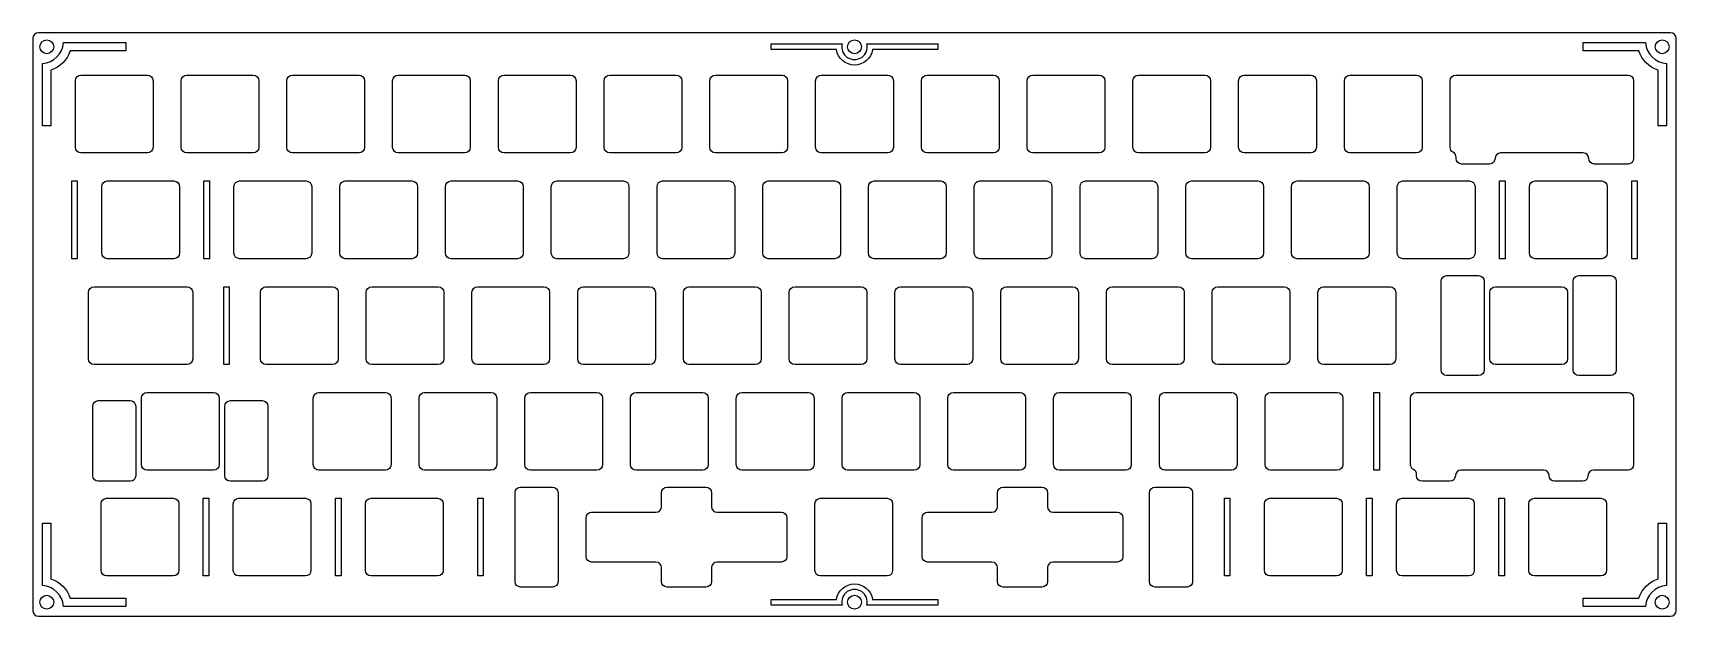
# Model space of a CAD drawing. Header units: millimetres. Extents: x -1 to 295, y -105 to 0.
import ezdxf

# ---------------------------------------------------------------- set-up
doc = ezdxf.new("R2010")
doc.units = ezdxf.units.MM

msp = doc.modelspace()

# ---------------------------------------------------------------- linework, layer by layer
for points in [[(295, -1, 0.414213562), (294, 0), (0, 0, 0.414213562), (-1, -1), (-1, -104.056, 0.414213562), (0, -105.056), (294, -105.056, 0.414213562), (295, -104.056)], [(2.25, -6.724), (2.25, -16.75), (0.75, -16.75), (0.75, -5.5, 0.37908951), (4.5, -1.75), (15.75, -1.75), (15.75, -3.25), (5.724, -3.25, -0.235725863)], [(162, -3), (150.25, -3, -0.857918957), (143.75, -3), (132, -3), (132, -2), (144.75, -2, 1.246616051), (149.25, -2), (162, -2)], [(288.276, -3.25), (278.25, -3.25), (278.25, -1.75), (289.5, -1.75, 0.37908951), (293.25, -5.5), (293.25, -16.75), (291.75, -16.75), (291.75, -6.724, -0.235725863)], [(6.65, -20.6233), (6.65, -8.624, -0.414213562), (7.65, -7.624), (19.6493, -7.624, -0.414213562), (20.6493, -8.624), (20.6493, -20.6233, -0.414213562), (19.6493, -21.6233), (7.65, -21.6233, -0.414213562)], [(25.6998, -20.6233), (25.6998, -8.624, -0.414213562), (26.6998, -7.624), (38.6991, -7.624, -0.414213562), (39.6991, -8.624), (39.6991, -20.6233, -0.414213562), (38.6991, -21.6233), (26.6998, -21.6233, -0.414213562)], [(44.7496, -20.6233), (44.7496, -8.624, -0.414213562), (45.7496, -7.624), (57.7489, -7.624, -0.414213562), (58.7489, -8.624), (58.7489, -20.6233, -0.414213562), (57.7489, -21.6233), (45.7496, -21.6233, -0.414213562)], [(63.7994, -20.6233), (63.7994, -8.624, -0.414213562), (64.7994, -7.624), (76.7987, -7.624, -0.414213562), (77.7987, -8.624), (77.7987, -20.6233, -0.414213562), (76.7987, -21.6233), (64.7994, -21.6233, -0.414213562)], [(82.8492, -20.6233), (82.8492, -8.624, -0.414213562), (83.8492, -7.624), (95.8485, -7.624, -0.414213562), (96.8485, -8.624), (96.8485, -20.6233, -0.414213562), (95.8485, -21.6233), (83.8492, -21.6233, -0.414213562)], [(101.899, -20.6233), (101.899, -8.624, -0.414213562), (102.899, -7.624), (114.8983, -7.624, -0.414213562), (115.8983, -8.624), (115.8983, -20.6233, -0.414213562), (114.8983, -21.6233), (102.899, -21.6233, -0.414213562)], [(120.9488, -20.6233), (120.9488, -8.624, -0.414213562), (121.9488, -7.624), (133.9481, -7.624, -0.414213562), (134.9481, -8.624), (134.9481, -20.6233, -0.414213562), (133.9481, -21.6233), (121.9488, -21.6233, -0.414213562)], [(139.9986, -20.6233), (139.9986, -8.624, -0.414213562), (140.9986, -7.624), (152.9979, -7.624, -0.414213562), (153.9979, -8.624), (153.9979, -20.6233, -0.414213562), (152.9979, -21.6233), (140.9986, -21.6233, -0.414213562)], [(159.0484, -20.6233), (159.0484, -8.624, -0.414213562), (160.0484, -7.624), (172.0477, -7.624, -0.414213562), (173.0477, -8.624), (173.0477, -20.6233, -0.414213562), (172.0477, -21.6233), (160.0484, -21.6233, -0.414213562)], [(178.0982, -20.6233), (178.0982, -8.624, -0.414213562), (179.0982, -7.624), (191.0975, -7.624, -0.414213562), (192.0975, -8.624), (192.0975, -20.6233, -0.414213562), (191.0975, -21.6233), (179.0982, -21.6233, -0.414213562)], [(197.148, -20.6233), (197.148, -8.624, -0.414213562), (198.148, -7.624), (210.1473, -7.624, -0.414213562), (211.1473, -8.624), (211.1473, -20.6233, -0.414213562), (210.1473, -21.6233), (198.148, -21.6233, -0.414213562)], [(216.1978, -20.6233), (216.1978, -8.624, -0.414213562), (217.1978, -7.624), (229.1971, -7.624, -0.414213562), (230.1971, -8.624), (230.1971, -20.6233, -0.414213562), (229.1971, -21.6233), (217.1978, -21.6233, -0.414213562)], [(235.2476, -20.6233), (235.2476, -8.624, -0.414213562), (236.2476, -7.624), (248.2469, -7.624, -0.414213562), (249.2469, -8.624), (249.2469, -20.6233, -0.414213562), (248.2469, -21.6233), (236.2476, -21.6233, -0.414213562)], [(279.2599, -22.6233, 0.414213562), (278.2599, -21.6233), (263.3839, -21.6233, 0.414213562), (262.3839, -22.6233, -0.414213562), (261.3839, -23.6233), (256.3839, -23.6233, -0.414213562), (255.3839, -22.6233), (255.3839, -22.40239, 0.281162513), (254.84075, -21.51284, -0.281162513), (254.2976, -20.6233), (254.2976, -8.624, -0.414213562), (255.2976, -7.624), (286.3475, -7.624, -0.414213562), (287.3475, -8.624), (287.3475, -22.6233, -0.414213562), (286.3475, -23.6233), (280.2599, -23.6233, -0.414213562)], [(11.4125, -39.6733), (11.4125, -27.674, -0.414213562), (12.4125, -26.674), (24.4118, -26.674, -0.414213562), (25.4118, -27.674), (25.4118, -39.6733, -0.414213562), (24.4118, -40.6733), (12.4125, -40.6733, -0.414213562)], [(35.2248, -39.6733), (35.2248, -27.674, -0.414213562), (36.2248, -26.674), (48.2241, -26.674, -0.414213562), (49.2241, -27.674), (49.2241, -39.6733, -0.414213562), (48.2241, -40.6733), (36.2248, -40.6733, -0.414213562)], [(68.2741, -27.674), (68.2741, -39.6733, -0.414213562), (67.2741, -40.6733), (55.2748, -40.6733, -0.414213562), (54.2748, -39.6733), (54.2748, -27.674, -0.414213562), (55.2748, -26.674), (67.2741, -26.674, -0.414213562)], [(87.3241, -27.674), (87.3241, -39.6733, -0.414213562), (86.3241, -40.6733), (74.3248, -40.6733, -0.414213562), (73.3248, -39.6733), (73.3248, -27.674, -0.414213562), (74.3248, -26.674), (86.3241, -26.674, -0.414213562)], [(106.3741, -27.674), (106.3741, -39.6733, -0.414213562), (105.3741, -40.6733), (93.3748, -40.6733, -0.414213562), (92.3748, -39.6733), (92.3748, -27.674, -0.414213562), (93.3748, -26.674), (105.3741, -26.674, -0.414213562)], [(125.4241, -27.674), (125.4241, -39.6733, -0.414213562), (124.4241, -40.6733), (112.4248, -40.6733, -0.414213562), (111.4248, -39.6733), (111.4248, -27.674, -0.414213562), (112.4248, -26.674), (124.4241, -26.674, -0.414213562)], [(144.4741, -27.674), (144.4741, -39.6733, -0.414213562), (143.4741, -40.6733), (131.4748, -40.6733, -0.414213562), (130.4748, -39.6733), (130.4748, -27.674, -0.414213562), (131.4748, -26.674), (143.4741, -26.674, -0.414213562)], [(163.5241, -27.674), (163.5241, -39.6733, -0.414213562), (162.5241, -40.6733), (150.5248, -40.6733, -0.414213562), (149.5248, -39.6733), (149.5248, -27.674, -0.414213562), (150.5248, -26.674), (162.5241, -26.674, -0.414213562)], [(182.5741, -27.674), (182.5741, -39.6733, -0.414213562), (181.5741, -40.6733), (169.5748, -40.6733, -0.414213562), (168.5748, -39.6733), (168.5748, -27.674, -0.414213562), (169.5748, -26.674), (181.5741, -26.674, -0.414213562)], [(201.6241, -27.674), (201.6241, -39.6733, -0.414213562), (200.6241, -40.6733), (188.6248, -40.6733, -0.414213562), (187.6248, -39.6733), (187.6248, -27.674, -0.414213562), (188.6248, -26.674), (200.6241, -26.674, -0.414213562)], [(220.6741, -27.674), (220.6741, -39.6733, -0.414213562), (219.6741, -40.6733), (207.6748, -40.6733, -0.414213562), (206.6748, -39.6733), (206.6748, -27.674, -0.414213562), (207.6748, -26.674), (219.6741, -26.674, -0.414213562)], [(239.7241, -27.674), (239.7241, -39.6733, -0.414213562), (238.7241, -40.6733), (226.7248, -40.6733, -0.414213562), (225.7248, -39.6733), (225.7248, -27.674, -0.414213562), (226.7248, -26.674), (238.7241, -26.674, -0.414213562)], [(258.7741, -27.674), (258.7741, -39.6733, -0.414213562), (257.7741, -40.6733), (245.7748, -40.6733, -0.414213562), (244.7748, -39.6733), (244.7748, -27.674, -0.414213562), (245.7748, -26.674), (257.7741, -26.674, -0.414213562)], [(268.5871, -39.6733), (268.5871, -27.674, -0.414213562), (269.5871, -26.674), (281.5864, -26.674, -0.414213562), (282.5864, -27.674), (282.5864, -39.6733, -0.414213562), (281.5864, -40.6733), (269.5871, -40.6733, -0.414213562)], [(260.4163, -44.7233), (260.4163, -60.7233, -0.414213562), (259.4163, -61.7233), (253.6653, -61.7233, -0.414213562), (252.6653, -60.7233), (252.6653, -44.7233, -0.414213562), (253.6653, -43.7233), (259.4163, -43.7233, -0.414213562)], [(276.4636, -60.7233), (276.4636, -44.7233, -0.414213562), (277.4636, -43.7233), (283.2146, -43.7233, -0.414213562), (284.2146, -44.7233), (284.2146, -60.7233, -0.414213562), (283.2146, -61.7233), (277.4636, -61.7233, -0.414213562)], [(13.7924, -59.723), (10.0294, -59.723, -0.414213562), (9.0294, -58.723), (9.0294, -46.724, -0.414213562), (10.0294, -45.724), (26.7917, -45.724, -0.414213562), (27.7917, -46.724), (27.7917, -58.7233, -0.414213562), (26.7917, -59.7233), (13.7924, -59.7233)], [(39.986, -58.7233), (39.986, -46.724, -0.414213562), (40.986, -45.724), (52.9853, -45.724, -0.414213562), (53.9853, -46.724), (53.9853, -58.7233, -0.414213562), (52.9853, -59.7233), (40.986, -59.7233, -0.414213562)], [(59.036, -58.7233), (59.036, -46.724, -0.414213562), (60.036, -45.724), (72.0353, -45.724, -0.414213562), (73.0353, -46.724), (73.0353, -58.7233, -0.414213562), (72.0353, -59.7233), (60.036, -59.7233, -0.414213562)], [(78.086, -58.7233), (78.086, -46.724, -0.414213562), (79.086, -45.724), (91.0853, -45.724, -0.414213562), (92.0853, -46.724), (92.0853, -58.7233, -0.414213562), (91.0853, -59.7233), (79.086, -59.7233, -0.414213562)], [(97.136, -58.7233), (97.136, -46.724, -0.414213562), (98.136, -45.724), (110.1353, -45.724, -0.414213562), (111.1353, -46.724), (111.1353, -58.7233, -0.414213562), (110.1353, -59.7233), (98.136, -59.7233, -0.414213562)], [(116.186, -58.7233), (116.186, -46.724, -0.414213562), (117.186, -45.724), (129.1853, -45.724, -0.414213562), (130.1853, -46.724), (130.1853, -58.7233, -0.414213562), (129.1853, -59.7233), (117.186, -59.7233, -0.414213562)], [(135.236, -58.7233), (135.236, -46.724, -0.414213562), (136.236, -45.724), (148.2353, -45.724, -0.414213562), (149.2353, -46.724), (149.2353, -58.7233, -0.414213562), (148.2353, -59.7233), (136.236, -59.7233, -0.414213562)], [(154.286, -58.7233), (154.286, -46.724, -0.414213562), (155.286, -45.724), (167.2853, -45.724, -0.414213562), (168.2853, -46.724), (168.2853, -58.7233, -0.414213562), (167.2853, -59.7233), (155.286, -59.7233, -0.414213562)], [(173.336, -58.7233), (173.336, -46.724, -0.414213562), (174.336, -45.724), (186.3353, -45.724, -0.414213562), (187.3353, -46.724), (187.3353, -58.7233, -0.414213562), (186.3353, -59.7233), (174.336, -59.7233, -0.414213562)], [(192.386, -58.7233), (192.386, -46.724, -0.414213562), (193.386, -45.724), (205.3853, -45.724, -0.414213562), (206.3853, -46.724), (206.3853, -58.7233, -0.414213562), (205.3853, -59.7233), (193.386, -59.7233, -0.414213562)], [(211.436, -58.7233), (211.436, -46.724, -0.414213562), (212.436, -45.724), (224.4353, -45.724, -0.414213562), (225.4353, -46.724), (225.4353, -58.7233, -0.414213562), (224.4353, -59.7233), (212.436, -59.7233, -0.414213562)], [(230.486, -58.7233), (230.486, -46.724, -0.414213562), (231.486, -45.724), (243.4853, -45.724, -0.414213562), (244.4853, -46.724), (244.4853, -58.7233, -0.414213562), (243.4853, -59.7233), (231.486, -59.7233, -0.414213562)], [(261.4403, -58.7233), (261.4403, -46.724, -0.414213562), (262.4403, -45.724), (274.4396, -45.724, -0.414213562), (275.4396, -46.724), (275.4396, -58.7233, -0.414213562), (274.4396, -59.7233), (262.4403, -59.7233, -0.414213562)], [(32.5556, -65.774), (32.5556, -77.7733, -0.414213562), (31.5556, -78.7733), (19.5563, -78.7733, -0.414213562), (18.5563, -77.7733), (18.5563, -65.774, -0.414213562), (19.5563, -64.774), (31.5556, -64.774, -0.414213562)], [(49.5124, -77.7733), (49.5124, -65.774, -0.414213562), (50.5124, -64.774), (62.5117, -64.774, -0.414213562), (63.5117, -65.774), (63.5117, -77.7733, -0.414213562), (62.5117, -78.7733), (50.5124, -78.7733, -0.414213562)], [(68.5624, -77.7733), (68.5624, -65.774, -0.414213562), (69.5624, -64.774), (81.5617, -64.774, -0.414213562), (82.5617, -65.774), (82.5617, -77.7733, -0.414213562), (81.5617, -78.7733), (69.5624, -78.7733, -0.414213562)], [(87.6124, -77.7733), (87.6124, -65.774, -0.414213562), (88.6124, -64.774), (100.6117, -64.774, -0.414213562), (101.6117, -65.774), (101.6117, -77.7733, -0.414213562), (100.6117, -78.7733), (88.6124, -78.7733, -0.414213562)], [(106.6624, -77.7733), (106.6624, -65.774, -0.414213562), (107.6624, -64.774), (119.6617, -64.774, -0.414213562), (120.6617, -65.774), (120.6617, -77.7733, -0.414213562), (119.6617, -78.7733), (107.6624, -78.7733, -0.414213562)], [(125.7124, -77.7733), (125.7124, -65.774, -0.414213562), (126.7124, -64.774), (138.7117, -64.774, -0.414213562), (139.7117, -65.774), (139.7117, -77.7733, -0.414213562), (138.7117, -78.7733), (126.7124, -78.7733, -0.414213562)], [(144.7624, -77.7733), (144.7624, -65.774, -0.414213562), (145.7624, -64.774), (157.7617, -64.774, -0.414213562), (158.7617, -65.774), (158.7617, -77.7733, -0.414213562), (157.7617, -78.7733), (145.7624, -78.7733, -0.414213562)], [(163.8124, -77.7733), (163.8124, -65.774, -0.414213562), (164.8124, -64.774), (176.8117, -64.774, -0.414213562), (177.8117, -65.774), (177.8117, -77.7733, -0.414213562), (176.8117, -78.7733), (164.8124, -78.7733, -0.414213562)], [(182.8624, -77.7733), (182.8624, -65.774, -0.414213562), (183.8624, -64.774), (195.8617, -64.774, -0.414213562), (196.8617, -65.774), (196.8617, -77.7733, -0.414213562), (195.8617, -78.7733), (183.8624, -78.7733, -0.414213562)], [(201.9124, -77.7733), (201.9124, -65.774, -0.414213562), (202.9124, -64.774), (214.9117, -64.774, -0.414213562), (215.9117, -65.774), (215.9117, -77.7733, -0.414213562), (214.9117, -78.7733), (202.9124, -78.7733, -0.414213562)], [(220.9624, -77.7733), (220.9624, -65.774, -0.414213562), (221.9624, -64.774), (233.9617, -64.774, -0.414213562), (234.9617, -65.774), (234.9617, -77.7733, -0.414213562), (233.9617, -78.7733), (221.9624, -78.7733, -0.414213562)], [(248.2424, -79.55229, 0.281223163), (247.69905, -78.66265, -0.281223163), (247.1557, -77.773), (247.1557, -65.774, -0.414213562), (248.1557, -64.774), (286.3487, -64.774, -0.414213562), (287.3487, -65.774), (287.3487, -77.773, -0.414213562), (286.3487, -78.773), (280.1184, -78.773, 0.414213562), (279.1184, -79.773, -0.414213562), (278.1184, -80.773), (273.1184, -80.773, -0.414213562), (272.1184, -79.773, 0.414213562), (271.1184, -78.773), (270.679, -78.773), (270.679, -78.7733), (256.6797, -78.7733), (256.6797, -78.773), (256.2424, -78.773, 0.414213562), (255.2424, -79.773, -0.414213562), (254.2424, -80.773), (249.2424, -80.773, -0.414213562), (248.2424, -79.773)], [(17.5323, -67.2444), (17.5323, -79.7733, -0.414213562), (16.5323, -80.7733), (10.7813, -80.7733, -0.414213562), (9.7813, -79.7733), (9.7813, -67.2444, -0.414213562), (10.7813, -66.2444), (16.5323, -66.2444, -0.414213562)], [(41.3306, -67.2444), (41.3306, -79.7733, -0.414213562), (40.3306, -80.7733), (34.5796, -80.7733, -0.414213562), (33.5796, -79.7733), (33.5796, -67.2444, -0.414213562), (34.5796, -66.2444), (40.3306, -66.2444, -0.414213562)], [(92.5987, -99.8228), (86.8476, -99.8228, -0.414213562), (85.8476, -98.8228), (85.8476, -82.8238, -0.414213562), (86.8476, -81.8238), (92.5987, -81.8238, -0.414213562), (93.5987, -82.8238), (93.5987, -98.8228, -0.414213562)], [(122.23625, -95.3233, 0.414213562), (121.23625, -96.3233), (121.23625, -98.8228, -0.414213562), (120.23625, -99.8228), (113.23625, -99.8228, -0.414213562), (112.23625, -98.8228), (112.23625, -96.3233, 0.414213562), (111.23625, -95.3233), (99.6487, -95.3233, -0.414213562), (98.6487, -94.3233), (98.6487, -87.3233, -0.414213562), (99.6487, -86.3233), (111.23625, -86.3233, 0.414213562), (112.23625, -85.3233), (112.23625, -82.8238, -0.414213562), (113.23625, -81.8238), (120.23625, -81.8238, -0.414213562), (121.23625, -82.8238), (121.23625, -85.3233, 0.414213562), (122.23625, -86.3233), (133.8238, -86.3233, -0.414213562), (134.8238, -87.3233), (134.8238, -94.3233, -0.414213562), (133.8238, -95.3233)], [(171.76375, -86.3233, 0.414213562), (172.76375, -85.3233), (172.76375, -82.8238, -0.414213562), (173.76375, -81.8238), (180.76375, -81.8238, -0.414213562), (181.76375, -82.8238), (181.76375, -85.3233, 0.414213562), (182.76375, -86.3233), (194.3513, -86.3233, -0.414213562), (195.3513, -87.3233), (195.3513, -94.3233, -0.414213562), (194.3513, -95.3233), (182.76375, -95.3233, 0.414213562), (181.76375, -96.3233), (181.76375, -98.8228, -0.414213562), (180.76375, -99.8228), (173.76375, -99.8228, -0.414213562), (172.76375, -98.8228), (172.76375, -96.3233, 0.414213562), (171.76375, -95.3233), (160.1762, -95.3233, -0.414213562), (159.1762, -94.3233), (159.1762, -87.3233, -0.414213562), (160.1762, -86.3233)], [(201.1479, -81.8238), (206.899, -81.8238, -0.414213562), (207.899, -82.8238), (207.899, -98.8228, -0.414213562), (206.899, -99.8228), (201.1479, -99.8228, -0.414213562), (200.1479, -98.8228), (200.1479, -82.8238, -0.414213562)], [(11.2871, -96.8228), (11.2871, -84.8238, -0.414213562), (12.2871, -83.8238), (24.2861, -83.8238, -0.414213562), (25.2861, -84.8238), (25.2861, -96.8228, -0.414213562), (24.2861, -97.8228), (12.2871, -97.8228, -0.414213562)], [(35.0991, -96.8228), (35.0991, -84.8238, -0.414213562), (36.0991, -83.8238), (48.0981, -83.8238, -0.414213562), (49.0981, -84.8238), (49.0981, -96.8228, -0.414213562), (48.0981, -97.8228), (36.0991, -97.8228, -0.414213562)], [(58.9113, -96.8228), (58.9113, -84.8238, -0.414213562), (59.9113, -83.8238), (71.9103, -83.8238, -0.414213562), (72.9103, -84.8238), (72.9103, -96.8228, -0.414213562), (71.9103, -97.8228), (59.9113, -97.8228, -0.414213562)], [(139.8738, -96.8228), (139.8738, -84.8238, -0.414213562), (140.8738, -83.8238), (152.8728, -83.8238, -0.414213562), (153.8728, -84.8238), (153.8728, -96.8228, -0.414213562), (152.8728, -97.8228), (140.8738, -97.8228, -0.414213562)], [(234.8353, -84.8238), (234.8353, -96.8228, -0.414213562), (233.8353, -97.8228), (221.8363, -97.8228, -0.414213562), (220.8363, -96.8228), (220.8363, -84.8238, -0.414213562), (221.8363, -83.8238), (233.8353, -83.8238, -0.414213562)], [(258.6475, -84.8238), (258.6475, -96.8228, -0.414213562), (257.6475, -97.8228), (245.6485, -97.8228, -0.414213562), (244.6485, -96.8228), (244.6485, -84.8238, -0.414213562), (245.6485, -83.8238), (257.6475, -83.8238, -0.414213562)], [(282.4595, -84.8238), (282.4595, -96.8228, -0.414213562), (281.4595, -97.8228), (269.4605, -97.8228, -0.414213562), (268.4605, -96.8228), (268.4605, -84.8238, -0.414213562), (269.4605, -83.8238), (281.4595, -83.8238, -0.414213562)], [(15.75, -103.306), (4.5, -103.306, 0.37908951), (0.75, -99.556), (0.75, -88.306), (2.25, -88.306), (2.25, -98.332, -0.235725863), (5.724, -101.806), (15.75, -101.806)], [(293.25, -88.306), (293.25, -99.556, 0.37908951), (289.5, -103.306), (278.25, -103.306), (278.25, -101.806), (288.276, -101.806, -0.235725863), (291.75, -98.332), (291.75, -88.306)], [(143.75024, -102.056, -0.857909347), (150.24976, -102.056), (162, -102.056), (162, -103.056), (149.25012, -103.056, 1.24660203), (144.74988, -103.056), (132, -103.056), (132, -102.056)]]:
    msp.add_lwpolyline(points, format="xyb", close=True)
for points in [[(6.0055, -40.673), (6.0055, -26.674), (7.0055, -26.674), (7.0055, -40.673)], [(29.8183, -40.6733), (29.8183, -26.674), (30.8183, -26.674), (30.8183, -40.6733)], [(264.1817, -26.674), (264.1817, -40.6733), (263.1817, -40.6733), (263.1817, -26.674)], [(287.9945, -40.673), (286.9945, -40.673), (286.9945, -26.674), (287.9945, -26.674)], [(33.389, -59.723), (33.389, -45.724), (34.389, -45.724), (34.389, -59.723)], [(240.5587, -78.773), (240.5587, -64.774), (241.5587, -64.774), (241.5587, -78.773)], [(29.6926, -97.8228), (29.6926, -83.8238), (30.6926, -83.8238), (30.6926, -97.8228)], [(53.5046, -97.8228), (53.5046, -83.8238), (54.5046, -83.8238), (54.5046, -97.8228)], [(79.1288, -97.8228), (79.1288, -83.8238), (80.1288, -83.8238), (80.1288, -97.8228)], [(213.6178, -97.8228), (213.6178, -83.8238), (214.6178, -83.8238), (214.6178, -97.8228)], [(239.242, -97.8228), (239.242, -83.8238), (240.242, -83.8238), (240.242, -97.8228)], [(263.054, -97.8228), (263.054, -83.8238), (264.054, -83.8238), (264.054, -97.8228)]]:
    msp.add_lwpolyline(points, close=True)
for centre in [(1.5, -2.5), (147, -2.5), (292.5, -2.5), (1.5, -102.556), (147, -102.556), (292.5, -102.556)]:
    msp.add_circle(centre, 1.25)

doc.saveas('drawing.dxf')
